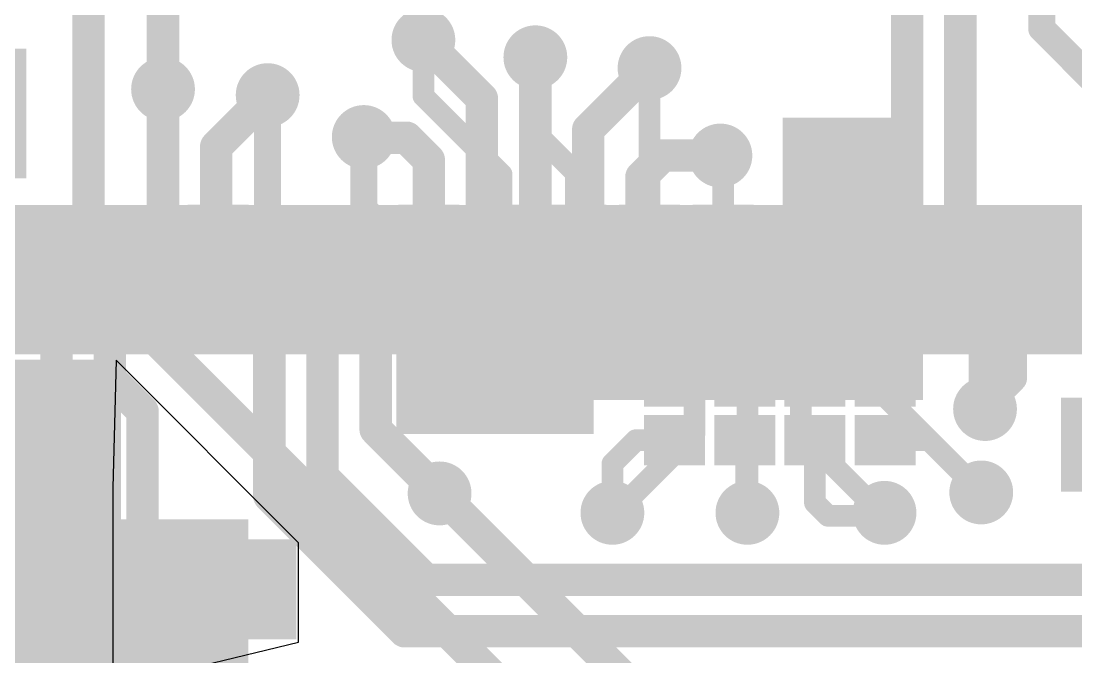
# Model space of a CAD drawing. Header units: millimetres. Extents: x -1.41 to 1.31, y -0.13 to 2.68.
# Drawn here: x -0.145 to 0.2457, y 0.6915 to 0.9267 of the extents above; entities that cross this region are included whole.
import ezdxf

# ---------------------------------------------------------------- set-up
doc = ezdxf.new("R2010")
doc.units = ezdxf.units.MM
doc.header["$MEASUREMENT"] = 0
for name, color, linetype in [('BottomLayer', 5, 'Continuous'), ('BottomPaste', 16, 'Continuous'), ('BottomSolder', 6, 'Continuous'), ('Mechanical2', 216, 'Continuous'), ('TopLayer', 1, 'Continuous'), ('TopPaste', 8, 'Continuous'), ('TopSolder', 216, 'Continuous'), ('ViaHoleLayer', 16, 'Continuous')]:
    doc.layers.add(name, color=color, linetype=linetype)

# ---------------------------------------------------------------- blocks, each defined once
blk = doc.blocks.new('LQFP_100_6')
at = {"layer": 'TopLayer'}
for points in [[(-0.1318898, -0.28149605), (-0.1318898, -0.32874015), (-0.1437008, -0.32874015), (-0.1437008, -0.28149605)], [(-0.1122048, -0.28149605), (-0.1122048, -0.32874015), (-0.1240158, -0.32874015), (-0.1240158, -0.28149605)], [(-0.0925197, -0.28149605), (-0.0925197, -0.32874015), (-0.1043307, -0.32874015), (-0.1043307, -0.28149605)], [(-0.0728347, -0.28149605), (-0.0728347, -0.32874015), (-0.0846457, -0.32874015), (-0.0846457, -0.28149605)], [(-0.0531496, -0.28149605), (-0.0531496, -0.32874015), (-0.0649606, -0.32874015), (-0.0649606, -0.28149605)], [(-0.0334646, -0.28149605), (-0.0334646, -0.32874015), (-0.04527560000000001, -0.32874015), (-0.04527559999999999, -0.28149605)], [(-0.01377959999999999, -0.28149605), (-0.01377960000000001, -0.32874015), (-0.02559060000000001, -0.32874015), (-0.02559059999999999, -0.28149605)], [(0.005905500000000004, -0.28149605), (0.005905499999999996, -0.32874015), (-0.005905500000000004, -0.32874015), (-0.005905499999999996, -0.28149605)], [(0.02559050000000001, -0.28149605), (0.0255905, -0.32874015), (0.01377949999999999, -0.32874015), (0.01377950000000001, -0.28149605)], [(0.04527560000000001, -0.28149605), (0.04527559999999999, -0.32874015), (0.0334646, -0.32874015), (0.0334646, -0.28149605)], [(0.0649606, -0.28149605), (0.0649606, -0.32874015), (0.0531496, -0.32874015), (0.0531496, -0.28149605)], [(0.0846456, -0.28149605), (0.0846456, -0.32874015), (0.0728346, -0.32874015), (0.0728346, -0.28149605)], [(0.1043307, -0.28149605), (0.1043307, -0.32874015), (0.0925197, -0.32874015), (0.0925197, -0.28149605)], [(0.1240157, -0.28149605), (0.1240157, -0.32874015), (0.1122047, -0.32874015), (0.1122047, -0.28149605)], [(0.1437008, -0.28149605), (0.1437008, -0.32874015), (0.1318898, -0.32874015), (0.1318898, -0.28149605)], [(0.1633858, -0.28149605), (0.1633858, -0.32874015), (0.1515748, -0.32874015), (0.1515748, -0.28149605)], [(0.1830708, -0.28149605), (0.1830708, -0.32874015), (0.1712598, -0.32874015), (0.1712598, -0.28149605)], [(0.2027558, -0.28149605), (0.2027558, -0.32874015), (0.1909448, -0.32874015), (0.1909448, -0.28149605)], [(0.2224409, -0.28149605), (0.2224409, -0.32874015), (0.2106299, -0.32874015), (0.2106299, -0.28149605)], [(0.242126, -0.28149605), (0.242126, -0.32874015), (0.230315, -0.32874015), (0.230315, -0.28149605)]]:
    blk.add_hatch(color=1, dxfattribs=at).paths.add_polyline_path(points)
at = {"layer": 'TopPaste'}
for points in [[(-0.1318898, -0.28149605), (-0.1318898, -0.32874015), (-0.1437008, -0.32874015), (-0.1437008, -0.28149605)], [(-0.1122048, -0.28149605), (-0.1122048, -0.32874015), (-0.1240158, -0.32874015), (-0.1240158, -0.28149605)], [(-0.0925197, -0.28149605), (-0.0925197, -0.32874015), (-0.1043307, -0.32874015), (-0.1043307, -0.28149605)], [(-0.0728347, -0.28149605), (-0.0728347, -0.32874015), (-0.0846457, -0.32874015), (-0.0846457, -0.28149605)], [(-0.0531496, -0.28149605), (-0.0531496, -0.32874015), (-0.0649606, -0.32874015), (-0.0649606, -0.28149605)], [(-0.0334646, -0.28149605), (-0.0334646, -0.32874015), (-0.04527560000000001, -0.32874015), (-0.04527559999999999, -0.28149605)], [(-0.01377959999999999, -0.28149605), (-0.01377960000000001, -0.32874015), (-0.02559060000000001, -0.32874015), (-0.02559059999999999, -0.28149605)], [(0.005905500000000004, -0.28149605), (0.005905499999999996, -0.32874015), (-0.005905500000000004, -0.32874015), (-0.005905499999999996, -0.28149605)], [(0.02559050000000001, -0.28149605), (0.0255905, -0.32874015), (0.01377949999999999, -0.32874015), (0.01377950000000001, -0.28149605)], [(0.04527560000000001, -0.28149605), (0.04527559999999999, -0.32874015), (0.0334646, -0.32874015), (0.0334646, -0.28149605)], [(0.0649606, -0.28149605), (0.0649606, -0.32874015), (0.0531496, -0.32874015), (0.0531496, -0.28149605)], [(0.0846456, -0.28149605), (0.0846456, -0.32874015), (0.0728346, -0.32874015), (0.0728346, -0.28149605)], [(0.1043307, -0.28149605), (0.1043307, -0.32874015), (0.0925197, -0.32874015), (0.0925197, -0.28149605)], [(0.1240157, -0.28149605), (0.1240157, -0.32874015), (0.1122047, -0.32874015), (0.1122047, -0.28149605)], [(0.1437008, -0.28149605), (0.1437008, -0.32874015), (0.1318898, -0.32874015), (0.1318898, -0.28149605)], [(0.1633858, -0.28149605), (0.1633858, -0.32874015), (0.1515748, -0.32874015), (0.1515748, -0.28149605)], [(0.1830708, -0.28149605), (0.1830708, -0.32874015), (0.1712598, -0.32874015), (0.1712598, -0.28149605)], [(0.2027558, -0.28149605), (0.2027558, -0.32874015), (0.1909448, -0.32874015), (0.1909448, -0.28149605)], [(0.2224409, -0.28149605), (0.2224409, -0.32874015), (0.2106299, -0.32874015), (0.2106299, -0.28149605)], [(0.242126, -0.28149605), (0.242126, -0.32874015), (0.230315, -0.32874015), (0.230315, -0.28149605)]]:
    blk.add_hatch(color=8, dxfattribs=at).paths.add_polyline_path(points)
at = {"layer": 'TopSolder'}
for points in [[(-0.1475748, -0.27749605), (-0.1475748, -0.33274015), (-0.1673858, -0.33274015), (-0.1673858, -0.27749605)], [(-0.1278898, -0.27749605), (-0.1278898, -0.33274015), (-0.1477008, -0.33274015), (-0.1477008, -0.27749605)], [(-0.1082048, -0.27749605), (-0.1082048, -0.33274015), (-0.1280158, -0.33274015), (-0.1280158, -0.27749605)], [(-0.0885197, -0.27749605), (-0.0885197, -0.33274015), (-0.1083307, -0.33274015), (-0.1083307, -0.27749605)], [(-0.0688347, -0.27749605), (-0.0688347, -0.33274015), (-0.0886457, -0.33274015), (-0.0886457, -0.27749605)], [(-0.04914959999999999, -0.27749605), (-0.04914960000000001, -0.33274015), (-0.0689606, -0.33274015), (-0.0689606, -0.27749605)], [(-0.02946459999999999, -0.27749605), (-0.02946460000000001, -0.33274015), (-0.0492756, -0.33274015), (-0.0492756, -0.27749605)], [(-0.009779599999999996, -0.27749605), (-0.009779600000000005, -0.33274015), (-0.02959060000000001, -0.33274015), (-0.02959059999999999, -0.27749605)], [(0.009905500000000005, -0.27749605), (0.009905499999999996, -0.33274015), (-0.009905500000000005, -0.33274015), (-0.009905499999999996, -0.27749605)], [(0.02959050000000001, -0.27749605), (0.0295905, -0.33274015), (0.009779499999999995, -0.33274015), (0.009779500000000005, -0.27749605)], [(0.0492756, -0.27749605), (0.0492756, -0.33274015), (0.02946459999999999, -0.33274015), (0.02946460000000001, -0.27749605)], [(0.0689606, -0.27749605), (0.0689606, -0.33274015), (0.04914959999999999, -0.33274015), (0.04914960000000001, -0.27749605)], [(0.0886456, -0.27749605), (0.0886456, -0.33274015), (0.0688346, -0.33274015), (0.0688346, -0.27749605)], [(0.1083307, -0.27749605), (0.1083307, -0.33274015), (0.0885197, -0.33274015), (0.0885197, -0.27749605)], [(0.1280157, -0.27749605), (0.1280157, -0.33274015), (0.1082047, -0.33274015), (0.1082047, -0.27749605)], [(0.1477008, -0.27749605), (0.1477008, -0.33274015), (0.1278898, -0.33274015), (0.1278898, -0.27749605)], [(0.1673858, -0.27749605), (0.1673858, -0.33274015), (0.1475748, -0.33274015), (0.1475748, -0.27749605)], [(0.1870708, -0.27749605), (0.1870708, -0.33274015), (0.1672598, -0.33274015), (0.1672598, -0.27749605)], [(0.2067558, -0.27749605), (0.2067558, -0.33274015), (0.1869448, -0.33274015), (0.1869448, -0.27749605)], [(0.2264409, -0.27749605), (0.2264409, -0.33274015), (0.2066299, -0.33274015), (0.2066299, -0.27749605)], [(0.246126, -0.27749605), (0.246126, -0.33274015), (0.226315, -0.33274015), (0.226315, -0.27749605)]]:
    blk.add_hatch(color=216, dxfattribs=at).paths.add_polyline_path(points)
blk = doc.blocks.new('CAP_CASE_A_B_9')
at = {"layer": 'BottomLayer'}
for points in [[(-0.07421255, 0.0234252), (-0.03248025, 0.0234252), (-0.03248025, -0.0234252), (-0.07421255, -0.0234252)], [(-0.07421255, 0.0234252), (-0.03248025, 0.0234252), (-0.03248025, -0.0234252), (-0.07421255, -0.0234252)], [(0.03248035, 0.0234252), (0.07421265, 0.0234252), (0.07421265, -0.0234252), (0.03248035, -0.0234252)]]:
    blk.add_hatch(color=5, dxfattribs=at).paths.add_polyline_path(points)
at = {"layer": 'BottomPaste'}
for points in [[(-0.07421255, 0.0234252), (-0.03248025, 0.0234252), (-0.03248025, -0.0234252), (-0.07421255, -0.0234252)], [(-0.07421255, 0.0234252), (-0.03248025, 0.0234252), (-0.03248025, -0.0234252), (-0.07421255, -0.0234252)], [(0.03248035, 0.0234252), (0.07421265, 0.0234252), (0.07421265, -0.0234252), (0.03248035, -0.0234252)]]:
    blk.add_hatch(color=16, dxfattribs=at).paths.add_polyline_path(points)
at = {"layer": 'BottomSolder'}
for points in [[(-0.07821255, 0.0274252), (-0.02848025, 0.0274252), (-0.02848025, -0.0274252), (-0.07821255, -0.0274252)], [(-0.07821255, 0.0274252), (-0.02848025, 0.0274252), (-0.02848025, -0.0274252), (-0.07821255, -0.0274252)], [(0.02848035, 0.0274252), (0.07821265, 0.0274252), (0.07821265, -0.0274252), (0.02848035, -0.0274252)]]:
    blk.add_hatch(color=6, dxfattribs=at).paths.add_polyline_path(points)
blk = doc.blocks.new('R___0201_B_18')
at = {"layer": 'BottomLayer'}
for points in [[(-0.01614165, 0.00728345), (-0.00551175, 0.00728345), (-0.00551175, -0.00728345), (-0.01614165, -0.00728345)], [(0.00551185, 0.00728345), (0.01614175, 0.00728345), (0.01614175, -0.00728345), (0.00551185, -0.00728345)]]:
    blk.add_hatch(color=5, dxfattribs=at).paths.add_polyline_path(points)
at = {"layer": 'BottomPaste'}
for points in [[(-0.01614165, 0.00728345), (-0.00551175, 0.00728345), (-0.00551175, -0.00728345), (-0.01614165, -0.00728345)], [(0.00551185, 0.00728345), (0.01614175, 0.00728345), (0.01614175, -0.00728345), (0.00551185, -0.00728345)]]:
    blk.add_hatch(color=16, dxfattribs=at).paths.add_polyline_path(points)
at = {"layer": 'BottomSolder'}
for points in [[(-0.02014165, 0.01128345), (-0.00151175, 0.01128345), (-0.00151175, -0.01128345), (-0.02014165, -0.01128345)], [(0.00151185, 0.01128345), (0.02014175, 0.01128345), (0.02014175, -0.01128345), (0.00151185, -0.01128345)]]:
    blk.add_hatch(color=6, dxfattribs=at).paths.add_polyline_path(points)
blk = doc.blocks.new('R___0201_B_20')
at = {"layer": 'BottomLayer'}
for points in [[(-0.01614165, 0.00728345), (-0.00551175, 0.00728345), (-0.00551175, -0.00728345), (-0.01614165, -0.00728345)], [(0.00551185, 0.00728345), (0.01614175, 0.00728345), (0.01614175, -0.00728345), (0.00551185, -0.00728345)]]:
    blk.add_hatch(color=5, dxfattribs=at).paths.add_polyline_path(points)
at = {"layer": 'BottomPaste'}
for points in [[(-0.01614165, 0.00728345), (-0.00551175, 0.00728345), (-0.00551175, -0.00728345), (-0.01614165, -0.00728345)], [(0.00551185, 0.00728345), (0.01614175, 0.00728345), (0.01614175, -0.00728345), (0.00551185, -0.00728345)]]:
    blk.add_hatch(color=16, dxfattribs=at).paths.add_polyline_path(points)
at = {"layer": 'BottomSolder'}
for points in [[(-0.02014165, 0.01128345), (-0.00151175, 0.01128345), (-0.00151175, -0.01128345), (-0.02014165, -0.01128345)], [(0.00151185, 0.01128345), (0.02014175, 0.01128345), (0.02014175, -0.01128345), (0.00151185, -0.01128345)]]:
    blk.add_hatch(color=6, dxfattribs=at).paths.add_polyline_path(points)
blk = doc.blocks.new('R___0201_B_22')
at = {"layer": 'BottomLayer'}
for points in [[(-0.01614165, 0.00728345), (-0.00551175, 0.00728345), (-0.00551175, -0.00728345), (-0.01614165, -0.00728345)], [(0.00551185, 0.00728345), (0.01614175, 0.00728345), (0.01614175, -0.00728345), (0.00551185, -0.00728345)]]:
    blk.add_hatch(color=5, dxfattribs=at).paths.add_polyline_path(points)
at = {"layer": 'BottomPaste'}
for points in [[(-0.01614165, 0.00728345), (-0.00551175, 0.00728345), (-0.00551175, -0.00728345), (-0.01614165, -0.00728345)], [(0.00551185, 0.00728345), (0.01614175, 0.00728345), (0.01614175, -0.00728345), (0.00551185, -0.00728345)]]:
    blk.add_hatch(color=16, dxfattribs=at).paths.add_polyline_path(points)
at = {"layer": 'BottomSolder'}
for points in [[(-0.02014165, 0.01128345), (-0.00151175, 0.01128345), (-0.00151175, -0.01128345), (-0.02014165, -0.01128345)], [(0.00151185, 0.01128345), (0.02014175, 0.01128345), (0.02014175, -0.01128345), (0.00151185, -0.01128345)]]:
    blk.add_hatch(color=6, dxfattribs=at).paths.add_polyline_path(points)
blk = doc.blocks.new('R___0201_B_23')
at = {"layer": 'BottomLayer'}
for points in [[(-0.01614165, 0.00728345), (-0.00551175, 0.00728345), (-0.00551175, -0.00728345), (-0.01614165, -0.00728345)], [(0.00551185, 0.00728345), (0.01614175, 0.00728345), (0.01614175, -0.00728345), (0.00551185, -0.00728345)]]:
    blk.add_hatch(color=5, dxfattribs=at).paths.add_polyline_path(points)
at = {"layer": 'BottomPaste'}
for points in [[(-0.01614165, 0.00728345), (-0.00551175, 0.00728345), (-0.00551175, -0.00728345), (-0.01614165, -0.00728345)], [(0.00551185, 0.00728345), (0.01614175, 0.00728345), (0.01614175, -0.00728345), (0.00551185, -0.00728345)]]:
    blk.add_hatch(color=16, dxfattribs=at).paths.add_polyline_path(points)
at = {"layer": 'BottomSolder'}
for points in [[(-0.02014165, 0.01128345), (-0.00151175, 0.01128345), (-0.00151175, -0.01128345), (-0.02014165, -0.01128345)], [(0.00151185, 0.01128345), (0.02014175, 0.01128345), (0.02014175, -0.01128345), (0.00151185, -0.01128345)]]:
    blk.add_hatch(color=6, dxfattribs=at).paths.add_polyline_path(points)
blk = doc.blocks.new('R___0201_B_24')
at = {"layer": 'BottomLayer'}
for points in [[(-0.01614165, 0.00728345), (-0.00551175, 0.00728345), (-0.00551175, -0.00728345), (-0.01614165, -0.00728345)], [(0.00551185, 0.00728345), (0.01614175, 0.00728345), (0.01614175, -0.00728345), (0.00551185, -0.00728345)]]:
    blk.add_hatch(color=5, dxfattribs=at).paths.add_polyline_path(points)
at = {"layer": 'BottomPaste'}
for points in [[(-0.01614165, 0.00728345), (-0.00551175, 0.00728345), (-0.00551175, -0.00728345), (-0.01614165, -0.00728345)], [(0.00551185, 0.00728345), (0.01614175, 0.00728345), (0.01614175, -0.00728345), (0.00551185, -0.00728345)]]:
    blk.add_hatch(color=16, dxfattribs=at).paths.add_polyline_path(points)
at = {"layer": 'BottomSolder'}
for points in [[(-0.02014165, 0.01128345), (-0.00151175, 0.01128345), (-0.00151175, -0.01128345), (-0.02014165, -0.01128345)], [(0.00151185, 0.01128345), (0.02014175, 0.01128345), (0.02014175, -0.01128345), (0.00151185, -0.01128345)]]:
    blk.add_hatch(color=6, dxfattribs=at).paths.add_polyline_path(points)
blk = doc.blocks.new('R___0201_B_26')
at = {"layer": 'BottomLayer'}
for points in [[(-0.01614165, 0.00728345), (-0.00551175, 0.00728345), (-0.00551175, -0.00728345), (-0.01614165, -0.00728345)], [(0.00551185, 0.00728345), (0.01614175, 0.00728345), (0.01614175, -0.00728345), (0.00551185, -0.00728345)]]:
    blk.add_hatch(color=5, dxfattribs=at).paths.add_polyline_path(points)
at = {"layer": 'BottomPaste'}
for points in [[(-0.01614165, 0.00728345), (-0.00551175, 0.00728345), (-0.00551175, -0.00728345), (-0.01614165, -0.00728345)], [(0.00551185, 0.00728345), (0.01614175, 0.00728345), (0.01614175, -0.00728345), (0.00551185, -0.00728345)]]:
    blk.add_hatch(color=16, dxfattribs=at).paths.add_polyline_path(points)
at = {"layer": 'BottomSolder'}
for points in [[(-0.02014165, 0.01128345), (-0.00151175, 0.01128345), (-0.00151175, -0.01128345), (-0.02014165, -0.01128345)], [(0.00151185, 0.01128345), (0.02014175, 0.01128345), (0.02014175, -0.01128345), (0.00151185, -0.01128345)]]:
    blk.add_hatch(color=6, dxfattribs=at).paths.add_polyline_path(points)
blk = doc.blocks.new('R___0201_B_27')
at = {"layer": 'BottomLayer'}
for points in [[(-0.01614165, 0.00728345), (-0.00551175, 0.00728345), (-0.00551175, -0.00728345), (-0.01614165, -0.00728345)], [(0.00551185, 0.00728345), (0.01614175, 0.00728345), (0.01614175, -0.00728345), (0.00551185, -0.00728345)]]:
    blk.add_hatch(color=5, dxfattribs=at).paths.add_polyline_path(points)
at = {"layer": 'BottomPaste'}
for points in [[(-0.01614165, 0.00728345), (-0.00551175, 0.00728345), (-0.00551175, -0.00728345), (-0.01614165, -0.00728345)], [(0.00551185, 0.00728345), (0.01614175, 0.00728345), (0.01614175, -0.00728345), (0.00551185, -0.00728345)]]:
    blk.add_hatch(color=16, dxfattribs=at).paths.add_polyline_path(points)
at = {"layer": 'BottomSolder'}
for points in [[(-0.02014165, 0.01128345), (-0.00151175, 0.01128345), (-0.00151175, -0.01128345), (-0.02014165, -0.01128345)], [(0.00151185, 0.01128345), (0.02014175, 0.01128345), (0.02014175, -0.01128345), (0.00151185, -0.01128345)]]:
    blk.add_hatch(color=6, dxfattribs=at).paths.add_polyline_path(points)
blk = doc.blocks.new('R___0201_B_29')
at = {"layer": 'BottomLayer'}
for points in [[(-0.01614165, 0.00728345), (-0.00551175, 0.00728345), (-0.00551175, -0.00728345), (-0.01614165, -0.00728345)], [(0.00551185, 0.00728345), (0.01614175, 0.00728345), (0.01614175, -0.00728345), (0.00551185, -0.00728345)]]:
    blk.add_hatch(color=5, dxfattribs=at).paths.add_polyline_path(points)
at = {"layer": 'BottomPaste'}
for points in [[(-0.01614165, 0.00728345), (-0.00551175, 0.00728345), (-0.00551175, -0.00728345), (-0.01614165, -0.00728345)], [(0.00551185, 0.00728345), (0.01614175, 0.00728345), (0.01614175, -0.00728345), (0.00551185, -0.00728345)]]:
    blk.add_hatch(color=16, dxfattribs=at).paths.add_polyline_path(points)
at = {"layer": 'BottomSolder'}
for points in [[(-0.02014165, 0.01128345), (-0.00151175, 0.01128345), (-0.00151175, -0.01128345), (-0.02014165, -0.01128345)], [(0.00151185, 0.01128345), (0.02014175, 0.01128345), (0.02014175, -0.01128345), (0.00151185, -0.01128345)]]:
    blk.add_hatch(color=6, dxfattribs=at).paths.add_polyline_path(points)
blk = doc.blocks.new('R___0201_B_31')
at = {"layer": 'BottomLayer'}
for points in [[(-0.01614165, 0.00728345), (-0.00551175, 0.00728345), (-0.00551175, -0.00728345), (-0.01614165, -0.00728345)], [(0.00551185, 0.00728345), (0.01614175, 0.00728345), (0.01614175, -0.00728345), (0.00551185, -0.00728345)]]:
    blk.add_hatch(color=5, dxfattribs=at).paths.add_polyline_path(points)
at = {"layer": 'BottomPaste'}
for points in [[(-0.01614165, 0.00728345), (-0.00551175, 0.00728345), (-0.00551175, -0.00728345), (-0.01614165, -0.00728345)], [(0.00551185, 0.00728345), (0.01614175, 0.00728345), (0.01614175, -0.00728345), (0.00551185, -0.00728345)]]:
    blk.add_hatch(color=16, dxfattribs=at).paths.add_polyline_path(points)
at = {"layer": 'BottomSolder'}
for points in [[(-0.02014165, 0.01128345), (-0.00151175, 0.01128345), (-0.00151175, -0.01128345), (-0.02014165, -0.01128345)], [(0.00151185, 0.01128345), (0.02014175, 0.01128345), (0.02014175, -0.01128345), (0.00151185, -0.01128345)]]:
    blk.add_hatch(color=6, dxfattribs=at).paths.add_polyline_path(points)
blk = doc.blocks.new('R___0201_B_47')
at = {"layer": 'BottomLayer'}
for points in [[(-0.01614165, 0.00728345), (-0.00551175, 0.00728345), (-0.00551175, -0.00728345), (-0.01614165, -0.00728345)], [(0.00551185, 0.00728345), (0.01614175, 0.00728345), (0.01614175, -0.00728345), (0.00551185, -0.00728345)]]:
    blk.add_hatch(color=5, dxfattribs=at).paths.add_polyline_path(points)
at = {"layer": 'BottomPaste'}
for points in [[(-0.01614165, 0.00728345), (-0.00551175, 0.00728345), (-0.00551175, -0.00728345), (-0.01614165, -0.00728345)], [(0.00551185, 0.00728345), (0.01614175, 0.00728345), (0.01614175, -0.00728345), (0.00551185, -0.00728345)]]:
    blk.add_hatch(color=16, dxfattribs=at).paths.add_polyline_path(points)
at = {"layer": 'BottomSolder'}
for points in [[(-0.02014165, 0.01128345), (-0.00151175, 0.01128345), (-0.00151175, -0.01128345), (-0.02014165, -0.01128345)], [(0.00151185, 0.01128345), (0.02014175, 0.01128345), (0.02014175, -0.01128345), (0.00151185, -0.01128345)]]:
    blk.add_hatch(color=6, dxfattribs=at).paths.add_polyline_path(points)
blk = doc.blocks.new('C___0603_B_93')
at = {"layer": 'BottomLayer'}
for points in [[(-0.045, -0.0175), (-0.045, 0.0175), (-0.015, 0.0175), (-0.015, -0.0175)], [(0.015, -0.0175), (0.015, 0.0175), (0.045, 0.0175), (0.045, -0.0175)]]:
    blk.add_hatch(color=5, dxfattribs=at).paths.add_polyline_path(points)
at = {"layer": 'BottomPaste'}
for points in [[(-0.045, -0.0175), (-0.045, 0.0175), (-0.015, 0.0175), (-0.015, -0.0175)], [(0.015, -0.0175), (0.015, 0.0175), (0.045, 0.0175), (0.045, -0.0175)]]:
    blk.add_hatch(color=16, dxfattribs=at).paths.add_polyline_path(points)
at = {"layer": 'BottomSolder'}
for points in [[(-0.0473622, -0.0198622), (-0.0473622, 0.0198622), (-0.0126378, 0.0198622), (-0.0126378, -0.0198622)], [(0.0126378, -0.0198622), (0.0126378, 0.0198622), (0.0473622, 0.0198622), (0.0473622, -0.0198622)]]:
    blk.add_hatch(color=6, dxfattribs=at).paths.add_polyline_path(points)
blk = doc.blocks.new('C__0603_B_95')
at = {"layer": 'BottomLayer'}
for points in [[(-0.045, -0.0175), (-0.045, 0.0175), (-0.015, 0.0175), (-0.015, -0.0175)], [(0.015, -0.0175), (0.015, 0.0175), (0.045, 0.0175), (0.045, -0.0175)]]:
    blk.add_hatch(color=5, dxfattribs=at).paths.add_polyline_path(points)
at = {"layer": 'BottomPaste'}
for points in [[(-0.045, -0.0175), (-0.045, 0.0175), (-0.015, 0.0175), (-0.015, -0.0175)], [(0.015, -0.0175), (0.015, 0.0175), (0.045, 0.0175), (0.045, -0.0175)]]:
    blk.add_hatch(color=16, dxfattribs=at).paths.add_polyline_path(points)
at = {"layer": 'BottomSolder'}
for points in [[(-0.0473622, -0.0198622), (-0.0473622, 0.0198622), (-0.0126378, 0.0198622), (-0.0126378, -0.0198622)], [(0.0126378, -0.0198622), (0.0126378, 0.0198622), (0.0473622, 0.0198622), (0.0473622, -0.0198622)]]:
    blk.add_hatch(color=6, dxfattribs=at).paths.add_polyline_path(points)
blk = doc.blocks.new('C__0603_B_101')
at = {"layer": 'BottomLayer'}
for points in [[(-0.045, -0.0175), (-0.045, 0.0175), (-0.015, 0.0175), (-0.015, -0.0175)], [(0.015, -0.0175), (0.015, 0.0175), (0.045, 0.0175), (0.045, -0.0175)]]:
    blk.add_hatch(color=5, dxfattribs=at).paths.add_polyline_path(points)
at = {"layer": 'BottomPaste'}
for points in [[(-0.045, -0.0175), (-0.045, 0.0175), (-0.015, 0.0175), (-0.015, -0.0175)], [(0.015, -0.0175), (0.015, 0.0175), (0.045, 0.0175), (0.045, -0.0175)]]:
    blk.add_hatch(color=16, dxfattribs=at).paths.add_polyline_path(points)
at = {"layer": 'BottomSolder'}
for points in [[(-0.0473622, -0.0198622), (-0.0473622, 0.0198622), (-0.0126378, 0.0198622), (-0.0126378, -0.0198622)], [(0.0126378, -0.0198622), (0.0126378, 0.0198622), (0.0473622, 0.0198622), (0.0473622, -0.0198622)]]:
    blk.add_hatch(color=6, dxfattribs=at).paths.add_polyline_path(points)

msp = doc.modelspace()

# ---------------------------------------------------------------- hatches: boundary and pattern name
at = {"layer": 'BottomLayer'}
h = msp.add_hatch(color=5, dxfattribs=at)
edge = h.paths.add_edge_path()
edge.add_arc((0.004, 0.9197173), 0.011811, 0, 360)
h = msp.add_hatch(color=5, dxfattribs=at)
edge = h.paths.add_edge_path()
edge.add_arc((0.0454646, 0.9133407), 0.011811, 0, 360)
h = msp.add_hatch(color=5, dxfattribs=at)
edge = h.paths.add_edge_path()
edge.add_arc((0.08775, 0.9093445), 0.011811, 0, 360)
for points in [[(-0.213, 0.868528), (-0.143, 0.868528), (-0.143, 0.916528), (-0.213, 0.916528)], [(0.189, 0.786528), (0.189, 0.891), (0.137, 0.891), (0.137, 0.786528)], [(-0.082, 0.817), (0.162, 0.817), (0.162, 0.8337012), (-0.082, 0.8337012)], [(-0.006, 0.786528), (0.153, 0.786528), (0.153, 0.822), (-0.006, 0.822)], [(-0.149, 0.68), (-0.108, 0.68), (-0.108, 0.801528), (-0.149, 0.801528)], [(-0.006, 0.774), (0.067, 0.774), (0.067, 0.8), (-0.006, 0.8)], [(-0.043, 0.698), (-0.043, 0.735), (-0.148, 0.735), (-0.148, 0.698)]]:
    msp.add_hatch(color=5, dxfattribs=at).paths.add_polyline_path(points)
h = msp.add_hatch(color=5, dxfattribs=at)
edge = h.paths.add_edge_path()
edge.add_arc((-0.0924252, 0.901528), 0.011811, 0, 360)
h = msp.add_hatch(color=5, dxfattribs=at)
edge = h.paths.add_edge_path()
edge.add_arc((-0.053676, 0.8993403), 0.011811, 0, 360)
h = msp.add_hatch(color=5, dxfattribs=at)
edge = h.paths.add_edge_path()
edge.add_arc((-0.155, 0.892528), 0.011811, 0, 360)
h = msp.add_hatch(color=5, dxfattribs=at)
edge = h.paths.add_edge_path()
edge.add_arc((-0.0180921, 0.883846), 0.011811, 0, 360)
h = msp.add_hatch(color=5, dxfattribs=at)
edge = h.paths.add_edge_path()
edge.add_arc((0.114, 0.877), 0.011811, 0, 360)
h = msp.add_hatch(color=5, dxfattribs=at)
edge = h.paths.add_edge_path()
edge.add_arc((0.153, 0.876528), 0.011811, 0, 360)
h = msp.add_hatch(color=5, dxfattribs=at)
edge = h.paths.add_edge_path()
edge.add_arc((0.014, 0.7876122), 0.011811, 0, 360)
h = msp.add_hatch(color=5, dxfattribs=at)
edge = h.paths.add_edge_path()
edge.add_arc((0.0516912, 0.7876122), 0.011811, 0, 360)
h = msp.add_hatch(color=5, dxfattribs=at)
edge = h.paths.add_edge_path()
edge.add_arc((0.212001, 0.7832133), 0.011811, 0, 360)
h = msp.add_hatch(color=5, dxfattribs=at)
edge = h.paths.add_edge_path()
edge.add_arc((0.01, 0.752), 0.011811, 0, 360)
h = msp.add_hatch(color=5, dxfattribs=at)
edge = h.paths.add_edge_path()
edge.add_arc((0.210597, 0.7523577), 0.011811, 0, 360)
h = msp.add_hatch(color=5, dxfattribs=at)
edge = h.paths.add_edge_path()
edge.add_arc((0.074, 0.744811), 0.011811, 0, 360)
h = msp.add_hatch(color=5, dxfattribs=at)
edge = h.paths.add_edge_path()
edge.add_arc((0.124, 0.744811), 0.011811, 0, 360)
h = msp.add_hatch(color=5, dxfattribs=at)
edge = h.paths.add_edge_path()
edge.add_arc((0.1747767, 0.744811), 0.011811, 0, 360)
h = msp.add_hatch(color=5, dxfattribs=at)
edge = h.paths.add_edge_path()
edge.add_arc((-0.055, 0.716), 0.011811, 0, 360)
at = {"layer": 'TopLayer'}
h = msp.add_hatch(color=1, dxfattribs=at)
edge = h.paths.add_edge_path()
edge.add_arc((0.004, 0.9197173), 0.011811, 0, 360)
h = msp.add_hatch(color=1, dxfattribs=at)
edge = h.paths.add_edge_path()
edge.add_arc((0.0454646, 0.9133407), 0.011811, 0, 360)
h = msp.add_hatch(color=1, dxfattribs=at)
edge = h.paths.add_edge_path()
edge.add_arc((0.08775, 0.9093445), 0.011811, 0, 360)
h = msp.add_hatch(color=1, dxfattribs=at)
edge = h.paths.add_edge_path()
edge.add_arc((-0.0924252, 0.901528), 0.011811, 0, 360)
h = msp.add_hatch(color=1, dxfattribs=at)
edge = h.paths.add_edge_path()
edge.add_arc((-0.053676, 0.8993403), 0.011811, 0, 360)
h = msp.add_hatch(color=1, dxfattribs=at)
edge = h.paths.add_edge_path()
edge.add_arc((-0.155, 0.892528), 0.011811, 0, 360)
h = msp.add_hatch(color=1, dxfattribs=at)
edge = h.paths.add_edge_path()
edge.add_arc((-0.0180921, 0.883846), 0.011811, 0, 360)
h = msp.add_hatch(color=1, dxfattribs=at)
edge = h.paths.add_edge_path()
edge.add_arc((0.114, 0.877), 0.011811, 0, 360)
h = msp.add_hatch(color=1, dxfattribs=at)
edge = h.paths.add_edge_path()
edge.add_arc((0.153, 0.876528), 0.011811, 0, 360)
msp.add_hatch(color=1, dxfattribs=at).paths.add_polyline_path([(0.312, 0.803528), (0.312, 0.8539216), (0.2362206, 0.8539216), (0.2362206, 0.803528)])
h = msp.add_hatch(color=1, dxfattribs=at)
edge = h.paths.add_edge_path()
edge.add_arc((0.014, 0.7876122), 0.011811, 0, 360)
h = msp.add_hatch(color=1, dxfattribs=at)
edge = h.paths.add_edge_path()
edge.add_arc((0.0516912, 0.7876122), 0.011811, 0, 360)
h = msp.add_hatch(color=1, dxfattribs=at)
edge = h.paths.add_edge_path()
edge.add_arc((0.212001, 0.7832133), 0.011811, 0, 360)
h = msp.add_hatch(color=1, dxfattribs=at)
edge = h.paths.add_edge_path()
edge.add_arc((0.01, 0.752), 0.011811, 0, 360)
h = msp.add_hatch(color=1, dxfattribs=at)
edge = h.paths.add_edge_path()
edge.add_arc((0.210597, 0.7523577), 0.011811, 0, 360)
h = msp.add_hatch(color=1, dxfattribs=at)
edge = h.paths.add_edge_path()
edge.add_arc((0.074, 0.744811), 0.011811, 0, 360)
h = msp.add_hatch(color=1, dxfattribs=at)
edge = h.paths.add_edge_path()
edge.add_arc((0.124, 0.744811), 0.011811, 0, 360)
h = msp.add_hatch(color=1, dxfattribs=at)
edge = h.paths.add_edge_path()
edge.add_arc((0.1747767, 0.744811), 0.011811, 0, 360)
h = msp.add_hatch(color=1, dxfattribs=at)
edge = h.paths.add_edge_path()
edge.add_arc((-0.055, 0.716), 0.011811, 0, 360)
at = {"layer": 'ViaHoleLayer'}
h = msp.add_hatch(color=16, dxfattribs=at)
edge = h.paths.add_edge_path()
edge.add_arc((0.004, 0.9197173), 0.0059055, 0, 360)
h = msp.add_hatch(color=16, dxfattribs=at)
edge = h.paths.add_edge_path()
edge.add_arc((0.0454646, 0.9133407), 0.0059055, 0, 360)
h = msp.add_hatch(color=16, dxfattribs=at)
edge = h.paths.add_edge_path()
edge.add_arc((0.08775, 0.9093445), 0.0059055, 0, 360)
h = msp.add_hatch(color=16, dxfattribs=at)
edge = h.paths.add_edge_path()
edge.add_arc((-0.0924252, 0.901528), 0.0059055, 0, 360)
h = msp.add_hatch(color=16, dxfattribs=at)
edge = h.paths.add_edge_path()
edge.add_arc((-0.053676, 0.8993403), 0.0059055, 0, 360)
h = msp.add_hatch(color=16, dxfattribs=at)
edge = h.paths.add_edge_path()
edge.add_arc((-0.0180921, 0.883846), 0.0059055, 0, 360)
h = msp.add_hatch(color=16, dxfattribs=at)
edge = h.paths.add_edge_path()
edge.add_arc((0.114, 0.877), 0.0059055, 0, 360)
h = msp.add_hatch(color=16, dxfattribs=at)
edge = h.paths.add_edge_path()
edge.add_arc((0.153, 0.876528), 0.0059055, 0, 360)
h = msp.add_hatch(color=16, dxfattribs=at)
edge = h.paths.add_edge_path()
edge.add_arc((0.014, 0.7876122), 0.0059055, 0, 360)
h = msp.add_hatch(color=16, dxfattribs=at)
edge = h.paths.add_edge_path()
edge.add_arc((0.0516912, 0.7876122), 0.0059055, 0, 360)
h = msp.add_hatch(color=16, dxfattribs=at)
edge = h.paths.add_edge_path()
edge.add_arc((0.212001, 0.7832133), 0.0059055, 0, 360)
h = msp.add_hatch(color=16, dxfattribs=at)
edge = h.paths.add_edge_path()
edge.add_arc((0.01, 0.752), 0.0059055, 0, 360)
h = msp.add_hatch(color=16, dxfattribs=at)
edge = h.paths.add_edge_path()
edge.add_arc((0.210597, 0.7523577), 0.0059055, 0, 360)
h = msp.add_hatch(color=16, dxfattribs=at)
edge = h.paths.add_edge_path()
edge.add_arc((0.074, 0.744811), 0.0059055, 0, 360)
h = msp.add_hatch(color=16, dxfattribs=at)
edge = h.paths.add_edge_path()
edge.add_arc((0.124, 0.744811), 0.0059055, 0, 360)
h = msp.add_hatch(color=16, dxfattribs=at)
edge = h.paths.add_edge_path()
edge.add_arc((0.1747767, 0.744811), 0.0059055, 0, 360)
h = msp.add_hatch(color=16, dxfattribs=at)
edge = h.paths.add_edge_path()
edge.add_arc((-0.055, 0.716), 0.0059055, 0, 360)

# ---------------------------------------------------------------- linework, layer by layer
at = {"layer": 'BottomLayer'}
for p, q in [((-0.1097286, 0.8012714), (-0.111, 0.754)), ((-0.0422286, 0.7337714), (-0.1097286, 0.8012714)), ((-0.111, 0.754), (-0.111, 0.6803892)), ((-0.0422286, 0.697), (-0.0422286, 0.7337714)), ((-0.111, 0.6803892), (-0.0422286, 0.697))]:
    msp.add_line(p, q, dxfattribs=at)
for points, const_width in [([(-0.12, 0.8340001), (-0.12, 1.08)], 0.012), ([(-0.0924252, 0.901528), (-0.0924252, 1.0794252)], 0.012), ([(0.233, 0.9239584), (0.233, 0.974)], 0.01), ([(0.233, 0.9239584), (0.318, 0.8389584)], 0.01), ([(0.004, 0.899), (0.004, 0.9197173)], 0.008), ([(0.0454646, 0.8855354), (0.0454646, 0.9133407)], 0.008), ([(0.08775, 0.849528), (0.08775, 0.9093445)], 0.008), ([(-0.053676, 0.8557009), (-0.053676, 0.8993403)], 0.01), ([(0.004, 0.899), (0.033, 0.87)], 0.008), ([(-0.0180921, 0.8571704), (-0.0180921, 0.883846)], 0.01), ([(0.0454646, 0.8855354), (0.0605, 0.8705)], 0.008), ([(0.114, 0.877), (0.115, 0.876)], 0.008), ([(0.115, 0.849528), (0.115, 0.876)], 0.008), ([(0.033, 0.850843), (0.033, 0.87)], 0.008), ([(0.0605, 0.849528), (0.0605, 0.8705)], 0.008), ([(-0.0598489, 0.849528), (-0.053676, 0.8557009)], 0.01), ([(-0.0180921, 0.8571704), (-0.0104497, 0.849528)], 0.01), ([(-0.072, 0.849528), (-0.071685, 0.849843)], 0.01), ([(-0.072, 0.849528), (-0.0598489, 0.849528)], 0.01), ([(-0.0104497, 0.849528), (0.006, 0.849528)], 0.01), ([(0.033, 0.850843), (0.03325, 0.850593)], 0.008), ([(0.03325, 0.849528), (0.03325, 0.850593)], 0.008), ([(-0.12, 0.8340001), (0.2070001, 0.507)], 0.012), ([(0.212, 0.835528), (0.216, 0.831528)], 0.01), ([(0.212001, 0.7832133), (0.212001, 0.831527)], 0.012), ([(0.212, 0.831528), (0.212001, 0.831527)], 0.01), ([(-0.132, 0.729528), (-0.132, 0.778528)], 0.025), ([(0.074, 0.763), (0.0827012, 0.7717012)], 0.008), ([(0.0827012, 0.7717012), (0.097, 0.7717012)], 0.008), ([(0.123, 0.7717012), (0.1235, 0.7712012)], 0.008), ([(0.1235, 0.744811), (0.1235, 0.7712012)], 0.008), ([(0.149, 0.748528), (0.149, 0.7717012)], 0.008), ([(0.175, 0.7717012), (0.1912535, 0.7717012)], 0.008), ([(0.1912535, 0.7717012), (0.210597, 0.7523577)], 0.008), ([(0.074, 0.744811), (0.074, 0.763)], 0.008), ([(0.01, 0.752), (0.202, 0.56)], 0.012), ([(0.210597, 0.7466885), (0.210597, 0.7523577)], 0.008), ([(0.149, 0.748528), (0.1538286, 0.7436994)], 0.008), ([(0.1235, 0.744811), (0.124, 0.744811)], 0.008), ([(0.1538286, 0.7436994), (0.1747767, 0.7436994)], 0.008), ([(0.1747767, 0.7436994), (0.1747767, 0.744811)], 0.008), ([(-0.132, 0.727028), (-0.086028, 0.727028)], 0.025), ([(-0.086028, 0.727028), (-0.075, 0.716)], 0.025)]:
    msp.add_lwpolyline(points, dxfattribs=dict(at, const_width=const_width))
for points, const_width in [([(0.2305, 0.9239584, 1), (0.2355, 0.9239584, 1)], 0.005), ([(0.2305, 0.9239584, 1), (0.2355, 0.9239584, 1)], 0.005), ([(0.002, 0.9197173, 1), (0.006, 0.9197173, 1)], 0.004), ([(0.0434646, 0.9133407, 1), (0.0474646, 0.9133407, 1)], 0.004), ([(0.08575, 0.9093445, 1), (0.08975, 0.9093445, 1)], 0.004), ([(-0.0954252, 0.901528, 1), (-0.0894252, 0.901528, 1)], 0.006), ([(-0.056176, 0.8993403, 1), (-0.051176, 0.8993403, 1)], 0.005), ([(0.002, 0.899, 1), (0.006, 0.899, 1)], 0.004), ([(0.002, 0.899, 1), (0.006, 0.899, 1)], 0.004), ([(-0.0205921, 0.883846, 1), (-0.0155921, 0.883846, 1)], 0.005), ([(0.0434646, 0.8855354, 1), (0.0474646, 0.8855354, 1)], 0.004), ([(0.0434646, 0.8855354, 1), (0.0474646, 0.8855354, 1)], 0.004), ([(0.112, 0.877, 1), (0.116, 0.877, 1)], 0.004), ([(0.113, 0.876, 1), (0.117, 0.876, 1)], 0.004), ([(0.113, 0.876, 1), (0.117, 0.876, 1)], 0.004), ([(0.031, 0.87, 1), (0.035, 0.87, 1)], 0.004), ([(0.031, 0.87, 1), (0.035, 0.87, 1)], 0.004), ([(0.0585, 0.8705, 1), (0.0625, 0.8705, 1)], 0.004), ([(0.0585, 0.8705, 1), (0.0625, 0.8705, 1)], 0.004), ([(-0.056176, 0.8557009, 1), (-0.051176, 0.8557009, 1)], 0.005), ([(-0.056176, 0.8557009, 1), (-0.051176, 0.8557009, 1)], 0.005), ([(-0.0205921, 0.8571704, 1), (-0.0155921, 0.8571704, 1)], 0.005), ([(-0.0205921, 0.8571704, 1), (-0.0155921, 0.8571704, 1)], 0.005), ([(-0.0745, 0.849528, 1), (-0.0695, 0.849528, 1)], 0.005), ([(-0.0745, 0.849528, 1), (-0.0695, 0.849528, 1)], 0.005), ([(-0.074185, 0.849843, 1), (-0.069185, 0.849843, 1)], 0.005), ([(-0.0623489, 0.849528, 1), (-0.0573489, 0.849528, 1)], 0.005), ([(-0.0623489, 0.849528, 1), (-0.0573489, 0.849528, 1)], 0.005), ([(-0.0129497, 0.849528, 1), (-0.0079497, 0.849528, 1)], 0.005), ([(-0.0129497, 0.849528, 1), (-0.0079497, 0.849528, 1)], 0.005), ([(0.0035, 0.849528, 1), (0.0085, 0.849528, 1)], 0.005), ([(0.031, 0.850843, 1), (0.035, 0.850843, 1)], 0.004), ([(0.031, 0.850843, 1), (0.035, 0.850843, 1)], 0.004), ([(0.03125, 0.850593, 1), (0.03525, 0.850593, 1)], 0.004), ([(0.03125, 0.850593, 1), (0.03525, 0.850593, 1)], 0.004), ([(0.03125, 0.849528, 1), (0.03525, 0.849528, 1)], 0.004), ([(0.0585, 0.849528, 1), (0.0625, 0.849528, 1)], 0.004), ([(0.08575, 0.849528, 1), (0.08975, 0.849528, 1)], 0.004), ([(0.113, 0.849528, 1), (0.117, 0.849528, 1)], 0.004), ([(-0.123, 0.8340001, 1), (-0.117, 0.8340001, 1)], 0.006), ([(-0.123, 0.8340001, 1), (-0.117, 0.8340001, 1)], 0.006), ([(0.2095, 0.835528, 1), (0.2145, 0.835528, 1)], 0.005), ([(0.209001, 0.831527, 1), (0.215001, 0.831527, 1)], 0.006), ([(0.2095, 0.831528, 1), (0.2145, 0.831528, 1)], 0.005), ([(0.209501, 0.831527, 1), (0.214501, 0.831527, 1)], 0.005), ([(0.2135, 0.831528, 1), (0.2185, 0.831528, 1)], 0.005), ([(-0.13825, 0.778528, 1), (-0.12575, 0.778528, 1)], 0.0125), ([(0.209001, 0.7832133, 1), (0.215001, 0.7832133, 1)], 0.006), ([(0.0807012, 0.7717012, 1), (0.0847012, 0.7717012, 1)], 0.004), ([(0.0807012, 0.7717012, 1), (0.0847012, 0.7717012, 1)], 0.004), ([(0.095, 0.7717012, 1), (0.099, 0.7717012, 1)], 0.004), ([(0.121, 0.7717012, 1), (0.125, 0.7717012, 1)], 0.004), ([(0.1215, 0.7712012, 1), (0.1255, 0.7712012, 1)], 0.004), ([(0.1215, 0.7712012, 1), (0.1255, 0.7712012, 1)], 0.004), ([(0.147, 0.7717012, 1), (0.151, 0.7717012, 1)], 0.004), ([(0.173, 0.7717012, 1), (0.177, 0.7717012, 1)], 0.004), ([(0.1892535, 0.7717012, 1), (0.1932535, 0.7717012, 1)], 0.004), ([(0.1892535, 0.7717012, 1), (0.1932535, 0.7717012, 1)], 0.004), ([(0.072, 0.763, 1), (0.076, 0.763, 1)], 0.004), ([(0.072, 0.763, 1), (0.076, 0.763, 1)], 0.004), ([(0.007, 0.752, 1), (0.013, 0.752, 1)], 0.006), ([(0.208597, 0.7523577, 1), (0.212597, 0.7523577, 1)], 0.004), ([(0.208597, 0.7523577, 1), (0.212597, 0.7523577, 1)], 0.004), ([(0.147, 0.748528, 1), (0.151, 0.748528, 1)], 0.004), ([(0.147, 0.748528, 1), (0.151, 0.748528, 1)], 0.004), ([(0.208597, 0.7466885, 1), (0.212597, 0.7466885, 1)], 0.004), ([(0.072, 0.744811, 1), (0.076, 0.744811, 1)], 0.004), ([(0.1215, 0.744811, 1), (0.1255, 0.744811, 1)], 0.004), ([(0.1215, 0.744811, 1), (0.1255, 0.744811, 1)], 0.004), ([(0.122, 0.744811, 1), (0.126, 0.744811, 1)], 0.004), ([(0.1518286, 0.7436994, 1), (0.1558286, 0.7436994, 1)], 0.004), ([(0.1518286, 0.7436994, 1), (0.1558286, 0.7436994, 1)], 0.004), ([(0.1727767, 0.744811, 1), (0.1767767, 0.744811, 1)], 0.004), ([(0.1727767, 0.7436994, 1), (0.1767767, 0.7436994, 1)], 0.004), ([(0.1727767, 0.7436994, 1), (0.1767767, 0.7436994, 1)], 0.004), ([(-0.13825, 0.729528, 1), (-0.12575, 0.729528, 1)], 0.0125), ([(-0.13825, 0.727028, 1), (-0.12575, 0.727028, 1)], 0.0125), ([(-0.092278, 0.727028, 1), (-0.079778, 0.727028, 1)], 0.0125), ([(-0.092278, 0.727028, 1), (-0.079778, 0.727028, 1)], 0.0125), ([(-0.08125, 0.716, 1), (-0.06875, 0.716, 1)], 0.0125)]:
    msp.add_lwpolyline(points, format="xyb", close=True, dxfattribs=dict(at, const_width=const_width))
at = {"layer": 'Mechanical2', "const_width": 0.015}
msp.add_lwpolyline([(1.304531, 0.7779402, -5.376896980783756), (1.3038379, 1.7829146)], format="xyb", dxfattribs=at)
at = {"layer": 'TopLayer'}
for points, const_width in [([(0.2028503, 0.8310398), (0.2028503, 1.0581497)], 0.012), ([(0.1831653, 0.8310398), (0.1831653, 1.0509647)], 0.012), ([(0.004, 0.9197173), (0.025685, 0.8980323)], 0.012), ([(0.0454646, 0.8311343), (0.0454646, 0.9133407)], 0.012), ([(0.0650551, 0.8866496), (0.08775, 0.9093445)], 0.012), ([(-0.0924252, 0.8310398), (-0.0924252, 0.9009532)], 0.012), ([(-0.0727402, 0.880276), (-0.053676, 0.8993402)], 0.012), ([(-0.053676, 0.8993402), (-0.053676, 0.8993403)], 0.012), ([(0.025685, 0.8310398), (0.025685, 0.8980323)], 0.012), ([(0.0650551, 0.8310398), (0.0650551, 0.8866496)], 0.012), ([(-0.0180921, 0.883846), (-0.0178266, 0.8835805)], 0.012), ([(-0.0178266, 0.8835805), (-0.0168266, 0.8825805)], 0.012), ([(-0.0178266, 0.8835805), (-0.0021986, 0.8835805)], 0.012), ([(-0.0021986, 0.8835805), (0.006, 0.8753819)], 0.012), ([(-0.0727402, 0.8310398), (-0.0727402, 0.880276)], 0.012), ([(0.0847401, 0.8690525), (0.0926876, 0.877)], 0.012), ([(0.0926876, 0.877), (0.114, 0.877)], 0.012), ([(0.006, 0.8310398), (0.006, 0.8753819)], 0.012), ([(0.0847401, 0.8310398), (0.0847401, 0.8690525)], 0.012), ([(-0.1318898, 0.8309453), (-0.1317953, 0.8310398)], 0.012), ([(-0.1318898, 0.576528), (-0.1318898, 0.8309453)], 0.012), ([(-0.1121103, 0.7945083), (-0.1121103, 0.8310398)], 0.012), ([(-0.0530551, 0.7510971), (-0.0530551, 0.8310398)], 0.012), ([(-0.0333701, 0.7582821), (-0.0333701, 0.8310398)], 0.012), ([(-0.0136851, 0.7756851), (-0.0136851, 0.8310398)], 0.012), ([(0.0453701, 0.8310398), (0.0454646, 0.8311343)], 0.012), ([(0.2225354, 0.7945354), (0.2225354, 0.8310398)], 0.01), ([(0.2225354, 0.8310398), (0.223, 0.8305752)], 0.01), ([(0.1044252, 0.7741246), (0.1044252, 0.8310398)], 0.008), ([(0.1240551, 0.8309847), (0.1241102, 0.8310398)], 0.008), ([(0.1240551, 0.744811), (0.1240551, 0.8309847)], 0.008), ([(0.1437953, 0.7743204), (0.1437953, 0.8310398)], 0.008), ([(0.1634803, 0.7994744), (0.1634803, 0.8310398)], 0.008), ([(0.1634803, 0.7994744), (0.210597, 0.7523577)], 0.008), ([(-0.1121103, 0.7945083), (-0.1000003, 0.7823983)], 0.012), ([(0.212001, 0.784001), (0.2225354, 0.7945354)], 0.01), ([(-0.1000003, 0.7635246), (-0.1000003, 0.7823983)], 0.012), ([(0.212001, 0.7832133), (0.212001, 0.784001)], 0.01), ([(-0.0136851, 0.7756851), (0.01, 0.752)], 0.012), ([(0.0745558, 0.7442552), (0.1044252, 0.7741246)], 0.008), ([(0.1437953, 0.7743204), (0.1740407, 0.744075)], 0.008), ([(-0.1, 0.5081015), (-0.1, 0.7635246)], 0.012), ([(-0.0333701, 0.7582821), (0.004912, 0.72)], 0.012), ([(-0.0530551, 0.7510971), (-0.002958, 0.701)], 0.012), ([(0.074, 0.744811), (0.0745558, 0.7442552)], 0.008), ([(0.124, 0.744811), (0.1240551, 0.744811)], 0.008), ([(0.1740407, 0.744075), (0.1747767, 0.744811)], 0.008), ([(0.004912, 0.72), (0.592, 0.72)], 0.012), ([(-0.002958, 0.701), (0.638, 0.701)], 0.012)]:
    msp.add_lwpolyline(points, dxfattribs=dict(at, const_width=const_width))
for points, const_width in [([(0.001, 0.9197173, 1), (0.007, 0.9197173, 1)], 0.006), ([(0.0424646, 0.9133407, 1), (0.0484646, 0.9133407, 1)], 0.006), ([(0.08475, 0.9093445, 1), (0.09075, 0.9093445, 1)], 0.006), ([(-0.0954252, 0.9009532, 1), (-0.0894252, 0.9009532, 1)], 0.006), ([(-0.056676, 0.8993403, 1), (-0.050676, 0.8993403, 1)], 0.006), ([(-0.056676, 0.8993402, 1), (-0.050676, 0.8993402, 1)], 0.006), ([(-0.056676, 0.8993402, 1), (-0.050676, 0.8993402, 1)], 0.006), ([(0.022685, 0.8980323, 1), (0.028685, 0.8980323, 1)], 0.006), ([(0.022685, 0.8980323, 1), (0.028685, 0.8980323, 1)], 0.006), ([(0.0620551, 0.8866496, 1), (0.0680551, 0.8866496, 1)], 0.006), ([(0.0620551, 0.8866496, 1), (0.0680551, 0.8866496, 1)], 0.006), ([(-0.0210921, 0.883846, 1), (-0.0150921, 0.883846, 1)], 0.006), ([(-0.0208266, 0.8835805, 1), (-0.0148266, 0.8835805, 1)], 0.006), ([(-0.0208266, 0.8835805, 1), (-0.0148266, 0.8835805, 1)], 0.006), ([(-0.0208266, 0.8835805, 1), (-0.0148266, 0.8835805, 1)], 0.006), ([(-0.0198266, 0.8825805, 1), (-0.0138266, 0.8825805, 1)], 0.006), ([(-0.0051986, 0.8835805, 1), (0.0008014, 0.8835805, 1)], 0.006), ([(-0.0051986, 0.8835805, 1), (0.0008014, 0.8835805, 1)], 0.006), ([(-0.0757402, 0.880276, 1), (-0.0697402, 0.880276, 1)], 0.006), ([(-0.0757402, 0.880276, 1), (-0.0697402, 0.880276, 1)], 0.006), ([(0.0896876, 0.877, 1), (0.0956876, 0.877, 1)], 0.006), ([(0.0896876, 0.877, 1), (0.0956876, 0.877, 1)], 0.006), ([(0.111, 0.877, 1), (0.117, 0.877, 1)], 0.006), ([(0.003, 0.8753819, 1), (0.009, 0.8753819, 1)], 0.006), ([(0.003, 0.8753819, 1), (0.009, 0.8753819, 1)], 0.006), ([(0.0817401, 0.8690525, 1), (0.0877401, 0.8690525, 1)], 0.006), ([(0.0817401, 0.8690525, 1), (0.0877401, 0.8690525, 1)], 0.006), ([(-0.1348898, 0.8309453, 1), (-0.1288898, 0.8309453, 1)], 0.006), ([(-0.1348898, 0.8309453, 1), (-0.1288898, 0.8309453, 1)], 0.006), ([(-0.1347953, 0.8310398, 1), (-0.1287953, 0.8310398, 1)], 0.006), ([(-0.1151103, 0.8310398, 1), (-0.1091103, 0.8310398, 1)], 0.006), ([(-0.0954252, 0.8310398, 1), (-0.0894252, 0.8310398, 1)], 0.006), ([(-0.0757402, 0.8310398, 1), (-0.0697402, 0.8310398, 1)], 0.006), ([(-0.0560551, 0.8310398, 1), (-0.0500551, 0.8310398, 1)], 0.006), ([(-0.0363701, 0.8310398, 1), (-0.0303701, 0.8310398, 1)], 0.006), ([(-0.0166851, 0.8310398, 1), (-0.0106851, 0.8310398, 1)], 0.006), ([(0.003, 0.8310398, 1), (0.009, 0.8310398, 1)], 0.006), ([(0.022685, 0.8310398, 1), (0.028685, 0.8310398, 1)], 0.006), ([(0.0423701, 0.8310398, 1), (0.0483701, 0.8310398, 1)], 0.006), ([(0.0424646, 0.8311343, 1), (0.0484646, 0.8311343, 1)], 0.006), ([(0.0424646, 0.8311343, 1), (0.0484646, 0.8311343, 1)], 0.006), ([(0.0620551, 0.8310398, 1), (0.0680551, 0.8310398, 1)], 0.006), ([(0.0817401, 0.8310398, 1), (0.0877401, 0.8310398, 1)], 0.006), ([(0.1801653, 0.8310398, 1), (0.1861653, 0.8310398, 1)], 0.006), ([(0.1998503, 0.8310398, 1), (0.2058503, 0.8310398, 1)], 0.006), ([(0.2200354, 0.8310398, 1), (0.2250354, 0.8310398, 1)], 0.005), ([(0.2200354, 0.8310398, 1), (0.2250354, 0.8310398, 1)], 0.005), ([(0.1024252, 0.8310398, 1), (0.1064252, 0.8310398, 1)], 0.004), ([(0.1220551, 0.8309847, 1), (0.1260551, 0.8309847, 1)], 0.004), ([(0.1220551, 0.8309847, 1), (0.1260551, 0.8309847, 1)], 0.004), ([(0.1221102, 0.8310398, 1), (0.1261102, 0.8310398, 1)], 0.004), ([(0.1417953, 0.8310398, 1), (0.1457953, 0.8310398, 1)], 0.004), ([(0.1614803, 0.8310398, 1), (0.1654803, 0.8310398, 1)], 0.004), ([(0.2205, 0.8305752, 1), (0.2255, 0.8305752, 1)], 0.005), ([(0.1614803, 0.7994744, 1), (0.1654803, 0.7994744, 1)], 0.004), ([(0.1614803, 0.7994744, 1), (0.1654803, 0.7994744, 1)], 0.004), ([(-0.1151103, 0.7945083, 1), (-0.1091103, 0.7945083, 1)], 0.006), ([(-0.1151103, 0.7945083, 1), (-0.1091103, 0.7945083, 1)], 0.006), ([(0.2200354, 0.7945354, 1), (0.2250354, 0.7945354, 1)], 0.005), ([(0.2200354, 0.7945354, 1), (0.2250354, 0.7945354, 1)], 0.005), ([(-0.1030003, 0.7823983, 1), (-0.0970003, 0.7823983, 1)], 0.006), ([(-0.1030003, 0.7823983, 1), (-0.0970003, 0.7823983, 1)], 0.006), ([(0.209501, 0.784001, 1), (0.214501, 0.784001, 1)], 0.005), ([(0.209501, 0.784001, 1), (0.214501, 0.784001, 1)], 0.005), ([(0.209501, 0.7832133, 1), (0.214501, 0.7832133, 1)], 0.005), ([(-0.0166851, 0.7756851, 1), (-0.0106851, 0.7756851, 1)], 0.006), ([(-0.0166851, 0.7756851, 1), (-0.0106851, 0.7756851, 1)], 0.006), ([(0.1024252, 0.7741246, 1), (0.1064252, 0.7741246, 1)], 0.004), ([(0.1024252, 0.7741246, 1), (0.1064252, 0.7741246, 1)], 0.004), ([(0.1417953, 0.7743204, 1), (0.1457953, 0.7743204, 1)], 0.004), ([(0.1417953, 0.7743204, 1), (0.1457953, 0.7743204, 1)], 0.004), ([(-0.1030003, 0.7635246, 1), (-0.0970003, 0.7635246, 1)], 0.006), ([(-0.103, 0.7635246, 1), (-0.097, 0.7635246, 1)], 0.006), ([(-0.0363701, 0.7582821, 1), (-0.0303701, 0.7582821, 1)], 0.006), ([(-0.0363701, 0.7582821, 1), (-0.0303701, 0.7582821, 1)], 0.006), ([(0.007, 0.752, 1), (0.013, 0.752, 1)], 0.006), ([(-0.0560551, 0.7510971, 1), (-0.0500551, 0.7510971, 1)], 0.006), ([(-0.0560551, 0.7510971, 1), (-0.0500551, 0.7510971, 1)], 0.006), ([(0.208597, 0.7523577, 1), (0.212597, 0.7523577, 1)], 0.004), ([(0.072, 0.744811, 1), (0.076, 0.744811, 1)], 0.004), ([(0.0725558, 0.7442552, 1), (0.0765558, 0.7442552, 1)], 0.004), ([(0.0725558, 0.7442552, 1), (0.0765558, 0.7442552, 1)], 0.004), ([(0.122, 0.744811, 1), (0.126, 0.744811, 1)], 0.004), ([(0.1220551, 0.744811, 1), (0.1260551, 0.744811, 1)], 0.004), ([(0.1220551, 0.744811, 1), (0.1260551, 0.744811, 1)], 0.004), ([(0.1720407, 0.744075, 1), (0.1760407, 0.744075, 1)], 0.004), ([(0.1720407, 0.744075, 1), (0.1760407, 0.744075, 1)], 0.004), ([(0.1727767, 0.744811, 1), (0.1767767, 0.744811, 1)], 0.004), ([(0.001912, 0.72, 1), (0.007912, 0.72, 1)], 0.006), ([(0.001912, 0.72, 1), (0.007912, 0.72, 1)], 0.006), ([(-0.005958, 0.701, 1), (4.2e-05, 0.701, 1)], 0.006), ([(-0.005958, 0.701, 1), (4.2e-05, 0.701, 1)], 0.006)]:
    msp.add_lwpolyline(points, format="xyb", close=True, dxfattribs=dict(at, const_width=const_width))

# ---------------------------------------------------------------- block references
for name, p in [('LQFP_100_6', (0.006, 1.1361579)), ('C___0603_B_93', (0.182, 0.831528)), ('C__0603_B_95', (-0.162, 0.778528)), ('CAP_CASE_A_B_9', (-0.139, 0.715))]:
    msp.add_blockref(name, p)
for name, p, rotation in [('R___0201_B_47', (-0.072, 0.8387012), 90), ('R___0201_B_31', (0.006, 0.8387012), 90), ('R___0201_B_29', (0.03325, 0.8387012), 90), ('R___0201_B_27', (0.0605, 0.8387012), 90), ('R___0201_B_26', (0.08775, 0.8387012), 90), ('R___0201_B_24', (0.115, 0.8387012), 90), ('C__0603_B_101', (0.26, 0.8), 270), ('R___0201_B_23', (0.097, 0.782528), 270), ('R___0201_B_22', (0.123, 0.782528), 270), ('R___0201_B_20', (0.149, 0.782528), 270), ('R___0201_B_18', (0.175, 0.782528), 270)]:
    msp.add_blockref(name, p, dxfattribs=dict(rotation=rotation))

doc.saveas('drawing.dxf')
